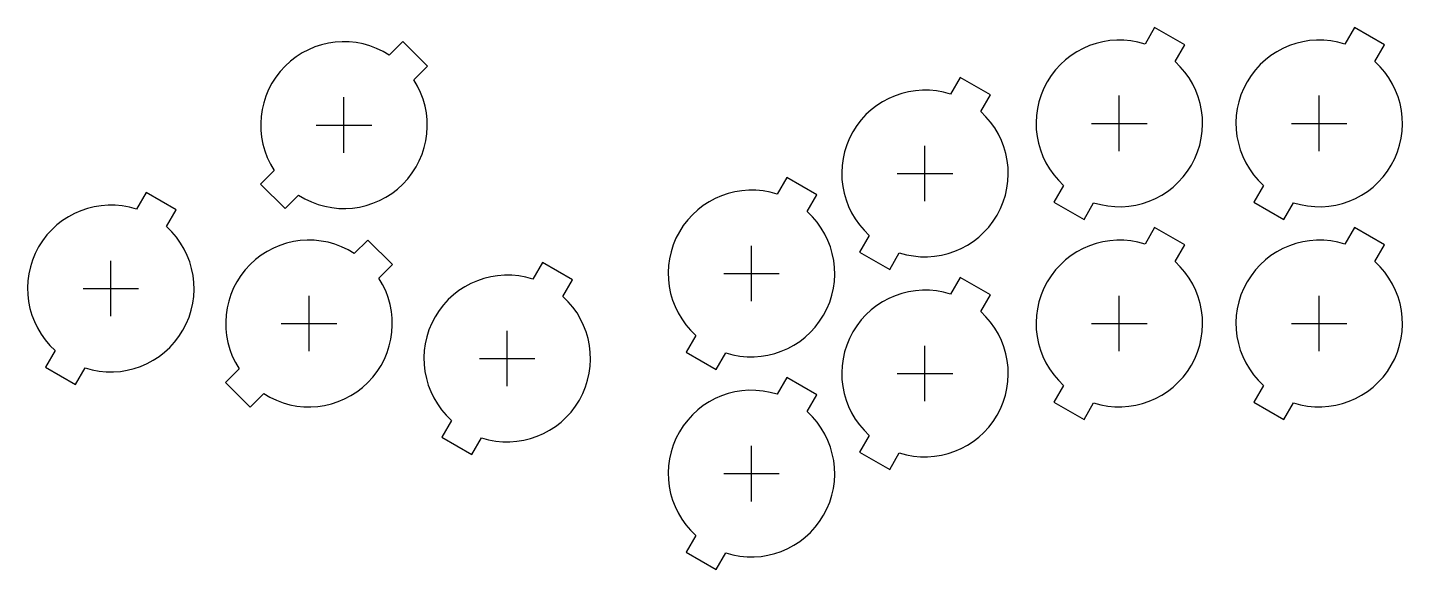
# Model space of a CAD drawing. Header units: millimetres. Extents: x -41 to 158, y -35 to 43.
import ezdxf

# ---------------------------------------------------------------- set-up
doc = ezdxf.new("R2010")
doc.units = ezdxf.units.MM
doc.layers.add('BUTTONS', color=1, linetype='Continuous')
doc.layers.add('REFERENCE', color=8, linetype='Continuous')

msp = doc.modelspace()

# ---------------------------------------------------------------- linework, layer by layer
at = {"layer": 'BUTTONS'}
for points in [[(120.45, 40.21, 0.809427), (108.72, 19.89), (107.33, 17.49), (111.67, 14.99), (113.05, 17.39, 0.809427), (124.78, 37.71), (126.17, 40.11), (121.83, 42.61)], [(149.25, 40.21, 0.809427), (137.52, 19.89), (136.13, 17.49), (140.47, 14.99), (141.85, 17.39, 0.809427), (153.58, 37.71), (154.97, 40.11), (150.63, 42.61)], [(11.57, 38.63, 0.809427), (-5.03, 22.03), (-6.99, 20.07), (-3.45, 16.54), (-1.5, 18.49, 0.809427), (15.1, 35.09), (17.06, 37.04), (13.52, 40.58)], [(92.45, 33.01, 0.809427), (80.72, 12.69), (79.33, 10.29), (83.67, 7.79), (85.05, 10.19, 0.809427), (96.78, 30.51), (98.17, 32.91), (93.83, 35.41)], [(67.45, 18.61, 0.809427), (55.72, -1.71), (54.33, -4.11), (58.67, -6.61), (60.05, -4.21, 0.809427), (71.78, 16.11), (73.17, 18.51), (68.83, 21.01)], [(-24.86, 16.45, 0.809427), (-36.59, -3.88), (-37.97, -6.27), (-33.64, -8.77), (-32.26, -6.38, 0.809427), (-20.53, 13.95), (-19.14, 16.34), (-23.47, 18.84)], [(6.53, 10.07, 0.809427), (-10.07, -6.53), (-12.02, -8.49), (-8.49, -12.02), (-6.53, -10.07, 0.809427), (10.07, 6.53), (12.02, 8.49), (8.49, 12.02)], [(120.45, 11.41, 0.809427), (108.72, -8.91), (107.33, -11.31), (111.67, -13.81), (113.05, -11.41, 0.809427), (124.78, 8.91), (126.17, 11.31), (121.83, 13.81)], [(149.25, 11.41, 0.809427), (137.52, -8.91), (136.13, -11.31), (140.47, -13.81), (141.85, -11.41, 0.809427), (153.58, 8.91), (154.97, 11.31), (150.63, 13.81)], [(32.26, 6.38, 0.809427), (20.53, -13.95), (19.14, -16.34), (23.47, -18.84), (24.86, -16.45, 0.809427), (36.59, 3.88), (37.97, 6.27), (33.64, 8.77)], [(92.45, 4.21, 0.809427), (80.72, -16.11), (79.33, -18.51), (83.67, -21.01), (85.05, -18.61, 0.809427), (96.78, 1.71), (98.17, 4.11), (93.83, 6.61)], [(67.45, -10.19, 0.809427), (55.72, -30.51), (54.33, -32.91), (58.67, -35.41), (60.05, -33.01, 0.809427), (71.78, -12.69), (73.17, -10.29), (68.83, -7.79)]]:
    msp.add_lwpolyline(points, format="xyb", close=True, dxfattribs=at)
at = {"layer": 'REFERENCE'}
for p, q in [((5.04, 24.56), (5.04, 32.56)), ((116.75, 24.8), (116.75, 32.8)), ((145.55, 24.8), (145.55, 32.8)), ((1.04, 28.56), (9.04, 28.56)), ((112.75, 28.8), (120.75, 28.8)), ((141.55, 28.8), (149.55, 28.8)), ((88.75, 17.6), (88.75, 25.6)), ((84.75, 21.6), (92.75, 21.6)), ((63.75, 3.2), (63.75, 11.2)), ((-28.56, 1.04), (-28.56, 9.04)), ((59.75, 7.2), (67.75, 7.2)), ((-32.56, 5.04), (-24.56, 5.04)), ((0, -4), (0, 4)), ((116.75, -4), (116.75, 4)), ((145.55, -4), (145.55, 4)), ((-4, 0), (4, 0)), ((112.75, 0), (120.75, 0)), ((141.55, 0), (149.55, 0)), ((28.56, -9.04), (28.56, -1.04)), ((88.75, -11.2), (88.75, -3.2)), ((24.56, -5.04), (32.56, -5.04)), ((84.75, -7.2), (92.75, -7.2)), ((63.75, -25.6), (63.75, -17.6)), ((59.75, -21.6), (67.75, -21.6))]:
    msp.add_line(p, q, dxfattribs=at)

doc.saveas('drawing.dxf')
